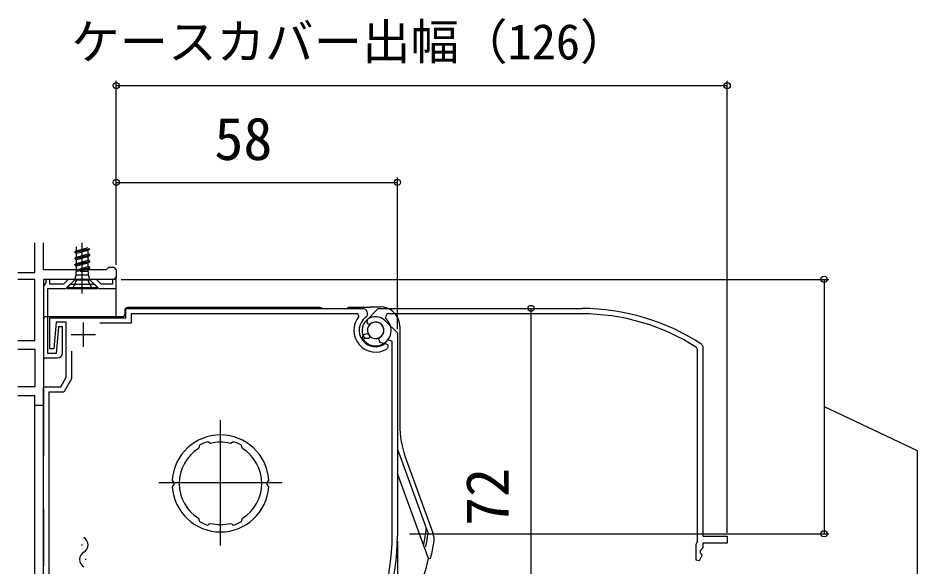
# Model space of a CAD drawing. Units: millimetres, scale not verified. Extents: x -525 to 525, y -783 to 778.
# Drawn here: x -81.8 to 103.6, y 39.6 to 152.7 of the extents above; entities that cross this region are included whole.
import ezdxf
from ezdxf.enums import TextEntityAlignment as Align

# ---------------------------------------------------------------- set-up
doc = ezdxf.new("R2010")
doc.units = ezdxf.units.MM
doc.header["$LTSCALE"] = 4
for name, color, linetype in [('0-3_YKK_11', 7, 'Continuous'), ('0-4_YKK_11E', 7, 'Continuous'), ('0-5_YKK_12', 2, 'Continuous'), ('0-6_YKK_13', 4, 'Continuous'), ('0-8_YKK_D', 6, 'Continuous')]:
    doc.layers.add(name, color=color, linetype=linetype)
doc.styles.add('ＭＳ ゴシック', font='')
doc.styles.get('ＭＳ ゴシック').set_extended_font_data('MS Gothic')

msp = doc.modelspace()

# ---------------------------------------------------------------- linework, layer by layer
at = {"layer": '0-3_YKK_11'}
for p, q in [((-61.575, 100.773), (-61.575, 99.273)), ((-68.375, 89.873), (-68.375, 84.873)), ((-6.095, 90.253), (-3.575, 87.733)), ((-70.875, 87.373), (-65.875, 87.373)), ((-3.575, 87.733), (-3.575, 45.773)), ((-30.29, 57.174), (-30.48, 56.968)), ((-30.101, 57.388), (-30.29, 57.174)), ((-38.041, 48.42), (-37.693, 48.246))]:
    msp.add_line(p, q, dxfattribs=at)
for points in [[(-81.846, 100.173), (-78.375, 100.173), (-78.375, 106.295)], [(-63.667, 100.773), (-76.575, 100.773), (-76.575, 106.295)], [(-63.667, 100.773), (-63.371, 101.023), (-63.075, 101.273)], [(-63.075, 101.273), (-62.075, 101.273), (-61.575, 100.773)], [(-61.575, 99.273), (-62.075, 98.773), (-76.575, 98.773), (-76.575, 72.773), (-78.375, 72.773), (-78.375, 74.773), (-81.846, 74.773)], [(-81.846, 86.173), (-78.375, 86.173), (-78.375, 98.773), (-81.846, 98.773)], [(-72.675, 83.573), (-72.675, 88.973), (-73.475, 88.973), (-73.956, 83.473), (-75.675, 83.473), (-75.675, 96.873), (-71.975, 96.873), (-71.075, 97.773), (-66.075, 97.773), (-65.175, 96.873), (-61.575, 96.873), (-61.575, 98.773), (-62.375, 98.773), (-62.375, 97.773), (-64.661, 97.773), (-65.661, 98.773), (-71.489, 98.773), (-72.489, 97.773), (-75.275, 97.773), (-75.275, 98.773), (-76.075, 98.773), (-76.075, 98.065), (-76.325, 97.769), (-76.575, 97.473)], [(-76.575, 97.473), (-76.575, 82.573), (-73.675, 82.573)], [(-74.701, 31.145), (-75.475, 30.726), (-75.475, 26.073), (-76.575, 26.073), (-76.575, 76.573), (-73.03, 76.573), (-71.875, 78.573), (-71.875, 89.973), (-73.994, 89.973), (-74.475, 84.473), (-75.275, 84.473), (-75.275, 90.873), (-59.575, 90.873), (-59.575, 92.773), (-10.742, 92.773)], [(-11.511, 91.18), (-11.74, 91.673), (-58.475, 91.673), (-58.475, 89.773), (-64.977, 89.773)], [(-9.199, 89.549), (-9.59, 89.544), (-9.795, 89.716), (-9.777, 90.496)], [(-10.827, 86.641), (-10.568, 87.366), (-9.933, 87.597), (-9.567, 87.459)], [(-6.053, 85.54), (-5.575, 85.298), (-5.575, 84.696), (-5.718, 84.44)], [(-4.675, 45.773), (-4.675, 85.976), (-5.567, 86.286)], [(-81.846, 84.373), (-78.375, 84.373), (-78.375, 76.573), (-81.846, 76.573)], [(-70.775, 83.975), (-70.775, 78.279), (-72.395, 75.473), (-75.475, 75.473), (-75.475, 36.821)], [(-42.109, 64.926), (-42.457, 65.1), (-42.483, 65.161), (-42.726, 65.274)], [(-37.424, 65.274), (-37.667, 65.161), (-37.693, 65.1), (-38.041, 64.926)], [(-44.42, 64.555), (-44.508, 64.302), (-44.482, 64.241), (-44.599, 63.87)], [(-35.551, 63.87), (-35.668, 64.241), (-35.642, 64.302), (-35.73, 64.555)], [(-49.671, 56.968), (-49.86, 57.174), (-50.05, 57.388)], [(-50.05, 55.959), (-49.86, 56.173), (-49.671, 56.379)], [(-30.48, 56.379), (-30.29, 56.173), (-30.101, 55.959)], [(-44.599, 49.477), (-44.482, 49.106), (-44.508, 49.045), (-44.42, 48.792)], [(-42.726, 48.073), (-42.483, 48.186), (-42.457, 48.246), (-42.109, 48.42)], [(-37.693, 48.246), (-37.667, 48.186), (-37.424, 48.073)], [(-35.73, 48.792), (-35.642, 49.045), (-35.668, 49.106), (-35.551, 49.477)]]:
    msp.add_lwpolyline(points, dxfattribs=at)
for centre, radius, start, end in [((-10.742, 91.773), 1, 307.30177, 90), ((-8.075, 88.273), 4.5, 139.77181, 301.58815), ((-8.075, 88.273), 3.4, 127.30179, 306.48374), ((-8.075, 88.273), 2.8, 44.99999, 127.44415), ((-8.075, 88.273), 1.7, 208.62695, 131.37309), ((-8.075, 88.273), 3.2, 210.67194, 321.60832), ((-73.675, 83.573), 1, 270.00001, 359.99999), ((-40.075, 56.673), 10, 4.09604, 175.90396), ((-40.075, 56.673), 9, 107.12992, 118.87005), ((-40.075, 56.673), 8.5, 76.15413, 103.84587), ((-40.075, 56.673), 9, 61.12994, 72.87007), ((-40.075, 56.673), 8.5, 122.15412, 237.84588), ((-40.075, 56.673), 8.5, 302.15412, 57.84588), ((-40.075, 56.673), 10, 184.09604, 355.90396), ((-40.075, 56.673), 9.6, 178.24271, 181.75729), ((-40.075, 56.673), 9.6, 358.24271, 1.75729), ((-40.075, 56.673), 9, 241.12995, 252.87008), ((-40.075, 56.673), 8.5, 256.15413, 283.84587), ((-40.075, 56.673), 9, 287.12993, 298.87006), ((-48.575, 45.773), 43.9, 327.37281, 0), ((-48.575, 45.773), 45, 326.59444, 360)]:
    msp.add_arc(centre, radius, start, end, dxfattribs=at)
at = {"layer": '0-4_YKK_11E'}
for p, q in [((-10.055, 90.253), (-7.535, 92.773)), ((-7.535, 92.773), (34.425, 92.773))]:
    msp.add_line(p, q, dxfattribs=at)
for points in [[(34.425, 91.673), (-5.777, 91.673), (-6.088, 90.781)], [(-9.351, 87.15), (-9.346, 86.759), (-9.518, 86.554), (-10.298, 86.571)], [(-6.443, 85.521), (-7.168, 85.78), (-7.399, 86.415), (-7.261, 86.781)], [(59.2, 85.339), (59.425, 84.922), (59.425, 45.773), (64.425, 45.773), (64.425, 44.373), (59.425, 44.373), (59.425, 43.373), (58.825, 42.773), (58.825, 42.373), (59.27, 41.928), (58.64, 40.721), (58.025, 40.872), (58.025, 44.123), (58.175, 44.383), (58.325, 44.643), (58.325, 84.325), (58.095, 84.746)]]:
    msp.add_lwpolyline(points, dxfattribs=at)
for centre, radius, start, end in [((34.425, 47.773), 45, 56.59444, 90), ((34.425, 47.773), 43.9, 57.37281, 90), ((-8.075, 88.273), 2.8, 134.99999, 217.44415), ((-8.075, 88.273), 1.7, 298.62695, 221.37309), ((-8.075, 88.273), 3.2, 300.67194, 51.60832)]:
    msp.add_arc(centre, radius, start, end, dxfattribs=at)
at = {"layer": '0-5_YKK_12'}
for p, q in [((-61.575, 91.073), (-61.575, 99.273)), ((-78.375, -43.721), (-78.375, 73.273)), ((-40.075, 43.837), (-40.075, 69.71)), ((-27.338, 56.773), (-52.812, 56.773)), ((-68.653, 44.087), (-68.653, 43.887)), ((-67.893, 41.087), (-67.893, 40.887))]:
    msp.add_line(p, q, dxfattribs=at)
for centre, start, end in [((-69.111, 43.987), 299.20254, 60.79746), ((-67.435, 40.987), 119.20254, 240.79746)]:
    msp.add_arc(centre, 1.718, start, end, dxfattribs=at)
at = {"layer": '0-6_YKK_13'}
for p, q in [((-68.575, 95.873), (-68.575, 106.295)), ((-70.125, 104.473), (-67.025, 105.123)), ((-70.125, 104.373), (-67.025, 105.023)), ((-70.125, 104.373), (-69.775, 104.171)), ((-69.775, 104.675), (-69.775, 105.471)), ((-69.775, 104.675), (-67.375, 105.325)), ((-69.775, 104.171), (-67.375, 104.821)), ((-69.775, 103.375), (-69.775, 104.171)), ((-69.775, 103.375), (-67.375, 104.025)), ((-67.375, 104.025), (-67.375, 104.821)), ((-70.125, 103.173), (-67.025, 103.823)), ((-70.125, 103.073), (-67.025, 103.723)), ((-70.125, 103.073), (-69.775, 102.871)), ((-70.125, 101.873), (-67.025, 102.523)), ((-70.125, 101.773), (-67.025, 102.423)), ((-69.775, 102.871), (-67.375, 103.521)), ((-69.775, 102.075), (-69.775, 102.871)), ((-69.775, 102.075), (-67.375, 102.725)), ((-69.775, 101.571), (-67.375, 102.221)), ((-67.025, 103.723), (-67.375, 103.521)), ((-67.375, 102.725), (-67.375, 103.521)), ((-67.025, 102.423), (-67.375, 102.221)), ((-67.375, 101.413), (-67.375, 102.221)), ((-70.125, 101.773), (-69.775, 101.571)), ((-69.945, 100.677), (-67.025, 101.223)), ((-69.942, 100.679), (-69.85, 100.312)), ((-69.869, 100.389), (-67.025, 101.123)), ((-69.85, 99.7), (-69.85, 100.315)), ((-69.775, 100.775), (-69.775, 101.571)), ((-68.977, 100.37), (-67.025, 101.123)), ((-67.375, 100.921), (-68.977, 100.37)), ((-67.025, 101.223), (-67.375, 101.425)), ((-67.025, 101.123), (-67.375, 100.921)), ((-67.375, 100.413), (-67.375, 100.921)), ((-67.3, 99.7), (-67.3, 100.37)), ((-67.025, 101.123), (-67.025, 101.223)), ((-70.125, 98.673), (-71.675, 97.123)), ((-70.125, 98.673), (-69.85, 99.7)), ((-70.125, 98.673), (-67.025, 98.673)), ((-69.85, 99.7), (-67.3, 99.7)), ((-67.025, 98.673), (-67.3, 99.7)), ((-67.025, 98.673), (-65.475, 97.123)), ((-71.675, 97.123), (-65.475, 97.123)), ((-19.575, 92.973), (-59.275, 92.973)), ((-9.175, 92.973), (-13.575, 92.973)), ((-8.962, 93.095), (-9.175, 92.973)), ((-8.961, 93.095), (-7.1, 93.095)), ((-60.275, 91.073), (-76.075, 91.073)), ((-59.775, 92.474), (-59.775, 91.573)), ((-76.575, 90.573), (-76.575, 62.273)), ((-3.102, 89.1), (-3.102, 68.778)), ((-3.575, 63.711), (2.736, 46.372)), ((-1.897, 61.947), (3.739, 46.46)), ((1.872, 43.776), (-3.575, 58.741)), ((-76.575, 51.273), (-76.575, 39.673)), ((2.616, 41.73), (1.986, 43.461))]:
    msp.add_line(p, q, dxfattribs=at)
for points in [[(-70.125, 104.373), (-70.125, 104.473), (-69.775, 104.675)], [(-67.025, 103.723), (-67.025, 103.823), (-67.375, 104.025)], [(-70.125, 103.073), (-70.125, 103.173), (-69.775, 103.375)], [(-70.125, 101.773), (-70.125, 101.873), (-69.775, 102.075)], [(-67.025, 102.423), (-67.025, 102.523), (-67.375, 102.725)], [(-69.942, 100.679), (-69.775, 100.775), (-67.375, 101.425)], [(-67.375, 100.413), (-67.3, 100.37), (-68.977, 100.37)], [(-70.575, 96.873), (-69.72, 98.588), (-68.575, 98.874)], [(-66.575, 96.873), (-67.43, 98.588), (-68.575, 98.874)], [(-71.675, 97.123), (-71.675, 96.873), (-65.475, 96.873), (-65.475, 97.123)], [(-3.102, 89.1), (-3.163, 89.794), (-3.343, 90.467), (-3.638, 91.098), (-4.037, 91.668), (-4.53, 92.161), (-5.101, 92.56), (-5.733, 92.854), (-6.406, 93.035), (-7.1, 93.095)], [(1.986, 43.461), (1.969, 43.509), (1.952, 43.556), (1.935, 43.603), (1.918, 43.65), (1.901, 43.695), (1.886, 43.737), (1.872, 43.776), (1.853, 43.841), (1.843, 43.906), (1.842, 43.971), (1.849, 44.034)], [(2.742, 41.384), (2.74, 41.391), (2.733, 41.41), (2.723, 41.437), (2.712, 41.469), (2.699, 41.503), (2.686, 41.539), (2.672, 41.576), (2.659, 41.614), (2.645, 41.652), (2.63, 41.691), (2.616, 41.73)]]:
    msp.add_lwpolyline(points, dxfattribs=at)
for centre, radius, start, end in [((-19.575, 92.473), 0.5, 36.8699, 90), ((-13.575, 92.473), 0.5, 90, 143.1301), ((16.87, 68.778), 19.971, 179.99979, 200.00021), ((-48.575, 53.473), 51.3, 349.40283, 353.19526), ((-48.575, 53.473), 51.8, 348.97096, 352.12052), ((-0.015, 45.094), 3.995, 350.2087, 20.00061), ((-48.575, 53.473), 53.273, 346.92213, 350.20931), ((-48.575, 53.473), 52.865, 338.37758, 346.61931), ((3.024, 41.487), 0.3, 200, 346.92213)]:
    msp.add_arc(centre, radius, start, end, dxfattribs=at)
for centre, major_axis, ratio, start_param, end_param in [((-59.275, 92.473), (-0.354, 0.354), 0.998783, 5.4983961, 7.0679745), ((-76.075, 90.573), (-0.224, 0.448), 0.999239, 5.819964, 7.3901513), ((-60.275, 91.574), (0.354, -0.354), 0.998783, 5.4983961, 7.0679745)]:
    msp.add_ellipse(centre, major_axis=major_axis, ratio=ratio, start_param=start_param, end_param=end_param, dxfattribs=at)
at = {"layer": '0-8_YKK_D'}
for p, q in [((-61.575, 101.773), (-61.575, 139.773)), ((64.425, 46.473), (64.425, 139.773)), ((-61.575, 138.773), (64.425, 138.773)), ((-61.575, 101.773), (-61.575, 119.773)), ((-61.575, 118.773), (-3.575, 118.773)), ((-3.575, 88.526), (-3.575, 119.773)), ((-60.575, 98.773), (85.425, 98.773)), ((84.425, 98.773), (84.425, 46.277)), ((23.965, 92.773), (23.965, 20.773)), ((-3.575, 44.773), (-3.575, -53.142)), ((-1.075, 46.277), (85.425, 46.277))]:
    msp.add_line(p, q, dxfattribs=at)
msp.add_lwpolyline([(84.425, 72.525), (103.583, 63.472), (103.583, -60.187)], dxfattribs=at)
for centre in [(-61.575, 138.773), (64.425, 138.773), (-61.575, 118.773), (-3.575, 118.773), (84.425, 98.773), (23.965, 92.773), (84.425, 46.277)]:
    msp.add_circle(centre, 0.637, dxfattribs=at)

# ---------------------------------------------------------------- texts
at = {"layer": '0-8_YKK_D', "style": 'ＭＳ ゴシック'}
for s, height, p in [('ケースカバー出幅（126）', 7.331, (-70.876, 141.957)), ('58', 8.798, (-41.336, 120.773))]:
    msp.add_text(s, height=height, dxfattribs=at).set_placement(p, align=Align.BOTTOM_LEFT)
msp.add_text('72', height=8.798, rotation=90, dxfattribs=at).set_placement((21.965, 47.91), align=Align.BOTTOM_LEFT)

doc.saveas('drawing.dxf')
